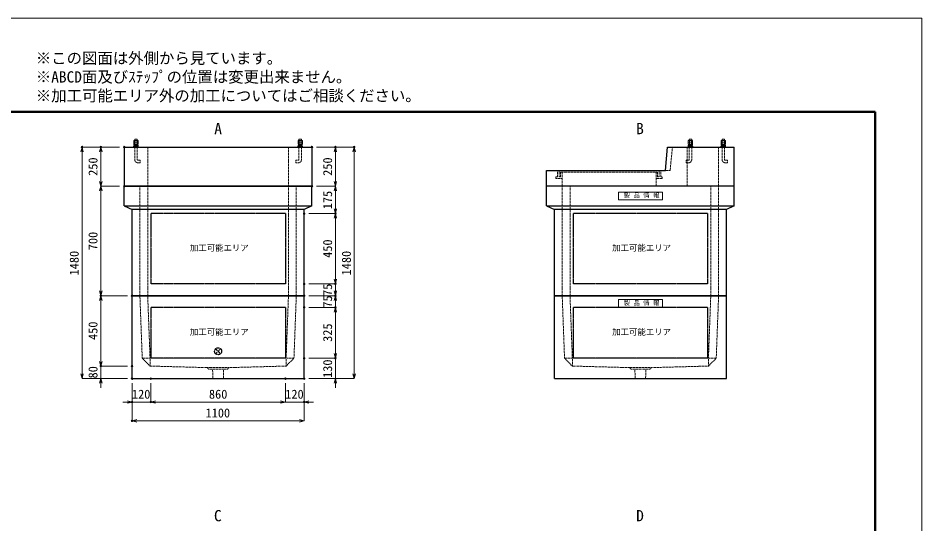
# Model space of a CAD drawing. Units: millimetres, scale not verified. Extents: x -4455 to 4455, y -3150 to 3150.
# Drawn here: x -1324 to 4455, y -84 to 3150 of the extents above; entities that cross this region are included whole.
import ezdxf
from ezdxf.enums import TextEntityAlignment as Align

# ---------------------------------------------------------------- set-up
doc = ezdxf.new("R2010")
doc.units = ezdxf.units.MM
doc.header["$LTSCALE"] = 20
doc.header["$PDMODE"] = 32
doc.header["$PDSIZE"] = 10
doc.linetypes.add('USER1', pattern=[9.525, 6.35, -3.175])
doc.linetypes.add('USER2', pattern=[20, 10, -2, 2, -2, 2, -2])
for name, color, linetype, lineweight in [('0-0_D-TTL', 158, 'Continuous', 20), ('0-1_Defpoints', 7, 'Continuous', 18), ('0-3_D-TTL-TXT', 7, 'Continuous', 13), ('0-5_D-STR-DIM', 3, 'Continuous', 18), ('0-6_0', 7, 'Continuous', 18), ('0-7_D-STR', 7, 'Continuous', 25), ('0-8_D-STR-STR5', 230, 'USER2', 25), ('0-9_D-STR-STR1', 7, 'USER1', 13), ('0-B_D-STR-STR2', 1, 'Continuous', 13), ('0-C_D-STR-STR4', 143, 'USER1', 13)]:
    doc.layers.add(name, color=color, linetype=linetype, lineweight=lineweight)
doc.layers.add('0-4_D-STR-TXT', color=7, linetype='Continuous')
doc.styles.add('ＭＳ ゴシック', font='')
doc.styles.get('ＭＳ ゴシック').set_extended_font_data('MS Gothic')

# ---------------------------------------------------------------- blocks, each defined once
blk = doc.blocks.new('A$C4DE05FD1')
at = {"layer": '0-0_D-TTL', "color": 143, "lineweight": 50}
for p, q in [((4000, 76000), (114800, 76000)), ((114800, 76000), (114800, 4000))]:
    blk.add_line(p, q, dxfattribs=at)
at = {"layer": '0-1_Defpoints', "color": 143}
for p, q in [((0, 84000), (118800, 84000)), ((118800, 84000), (118800, 0))]:
    blk.add_line(p, q, dxfattribs=at)
at = {"layer": '0-3_D-TTL-TXT', "style": 'ＭＳ ゴシック'}
for s, p in [('※この図面は外側から見ています。', (43260.9, 79815.7)), ('※ABCD面及びｽﾃｯﾌﾟの位置は変更出来ません。', (43260.9, 78215.7)), ('※加工可能エリア外の加工についてはご相談ください。', (43260.9, 76615.7))]:
    blk.add_text(s, height=962.2, dxfattribs=at).set_placement(p, align=Align.BOTTOM_LEFT)
blk = doc.blocks.new('_Open30')
at = {"layer": '0-6_0'}
blk.add_line((0, 0), (-20, 0), dxfattribs=at)
blk.add_lwpolyline([(-20, 5.36), (0, 0), (-20, -5.36)], dxfattribs=at)
blk = doc.blocks.new('A$C31CA379A')
at = {"layer": '0-4_D-STR-TXT', "style": 'ＭＳ ゴシック'}
for s, p in [('A', (-326.2, -2190.5)), ('B', (35638.7, -2190.5)), ('C', (-351.4, -35190.9)), ('D', (35638.7, -35190.5))]:
    blk.add_text(s, height=962.2, dxfattribs=at).set_placement(p, align=Align.BOTTOM_LEFT)
blk = doc.blocks.new('A$C737D46CD')
at = {"layer": '0-9_D-STR-STR1', "linetype": 'Continuous'}
blk.add_lwpolyline([(-2820, 0), (2820, 0), (2820, -1000), (-2820, -1000)], close=True, dxfattribs=at)
at = {"layer": '0-9_D-STR-STR1', "style": 'ＭＳ ゴシック'}
blk.add_text('製 品 情 報', height=577.3, dxfattribs=at).set_placement((-2149.7, -882.5), align=Align.BOTTOM_LEFT)
blk = doc.blocks.new('A$C19F174D8')
at = {"layer": '0-7_D-STR', "linetype": 'USER1', "lineweight": 13}
for p, q in [((-10000, 0), (-9700, -8000)), ((-9000, 0), (-8700, -8000)), ((9000, 0), (8700, -8000)), ((10000, 0), (9700, -8000)), ((-8700, -9000), (-9700, -8000)), ((9700, -8000), (-9700, -8000)), ((-8700, -9000), (-8700, -8000)), ((8700, -9000), (9700, -8000)), ((8700, -9000), (8700, -8000)), ((-8700, -9000), (-1400, -9200)), ((1400, -9200), (-1400, -9200)), ((-1200, -9380), (-1400, -9200)), ((1200, -9380), (1400, -9200)), ((8700, -9000), (1400, -9200)), ((1200, -9380), (-1200, -9380)), ((-666, -10600), (-705, -9380)), ((666, -10600), (705, -9380))]:
    blk.add_line(p, q, dxfattribs=at)
at = {"layer": '0-7_D-STR'}
for p, q in [((11000, -10600), (11000, 0)), ((-11000, -10600), (11000, -10600))]:
    blk.add_line(p, q, dxfattribs=at)
blk.add_lwpolyline([(-11000, -10600), (-11000, 0), (11000, 0)], dxfattribs=at)
at = {"layer": '0-8_D-STR-STR5'}
for p, q in [((8600, -1500), (8600, -8000)), ((8600, -8000), (-8600, -8000))]:
    blk.add_line(p, q, dxfattribs=at)
blk.add_lwpolyline([(8600, -1500), (-8600, -1500), (-8600, -8000)], dxfattribs=at)
at = {"layer": '0-9_D-STR-STR1'}
blk.add_blockref('A$C737D46CD', (0, -500), dxfattribs=at)
blk = doc.blocks.new('A$C1CC521A5')
at = {"layer": '0-7_D-STR'}
for p, q in [((12000, 14000), (-12000, 14000)), ((-12000, 11500), (-12000, 14000)), ((12000, 11500), (12000, 14000)), ((-12000, 11500), (-11000, 11000)), ((-12000, 11500), (12000, 11500)), ((-11000, 0), (-11000, 11000)), ((11000, 11000), (-11000, 11000)), ((12000, 11500), (11000, 11000)), ((11000, 0), (11000, 11000)), ((11000, 0), (-11000, 0))]:
    blk.add_line(p, q, dxfattribs=at)
at = {"layer": '0-7_D-STR', "linetype": 'USER1', "lineweight": 13}
for p, q in [((-10000, 14000), (-10000, 0)), ((-9000, 14000), (-9000, 0)), ((9000, 14000), (9000, 0)), ((10000, 14000), (10000, 0))]:
    blk.add_line(p, q, dxfattribs=at)
at = {"layer": '0-8_D-STR-STR5'}
for p, q in [((8600, 10500), (8600, 1500)), ((8600, 1500), (-8600, 1500))]:
    blk.add_line(p, q, dxfattribs=at)
blk.add_lwpolyline([(8600, 10500), (-8600, 10500), (-8600, 1529)], dxfattribs=at)
at = {"layer": '0-9_D-STR-STR1'}
blk.add_blockref('A$C737D46CD', (0, 13250), dxfattribs=at)
blk = doc.blocks.new('A$C4E0738D6')
at = {"layer": '0-7_D-STR'}
for p, q in [((12000, 14000), (-12000, 14000)), ((-12000, 11500), (-12000, 14000)), ((12000, 11500), (12000, 14000)), ((-12000, 11500), (-11000, 11000)), ((-12000, 11500), (12000, 11500)), ((-11000, 0), (-11000, 11000)), ((11000, 11000), (-11000, 11000)), ((12000, 11500), (11000, 11000)), ((11000, 0), (11000, 11000)), ((11000, 0), (-11000, 0))]:
    blk.add_line(p, q, dxfattribs=at)
at = {"layer": '0-7_D-STR', "linetype": 'USER1', "lineweight": 13}
for p, q in [((-10000, 14000), (-10000, 0)), ((-9000, 14000), (-9000, 0)), ((9000, 14000), (9000, 0)), ((10000, 14000), (10000, 0))]:
    blk.add_line(p, q, dxfattribs=at)
at = {"layer": '0-8_D-STR-STR5'}
for p, q in [((8600, 10500), (8600, 1500)), ((8600, 1500), (-8600, 1500))]:
    blk.add_line(p, q, dxfattribs=at)
blk.add_lwpolyline([(8600, 10500), (-8600, 10500), (-8600, 1500)], dxfattribs=at)
blk = doc.blocks.new('A$C6F5C57E3')
at = {"layer": '0-7_D-STR', "linetype": 'USER1', "lineweight": 13}
for p, q in [((-10000, 0), (-9700, -8000)), ((-9000, 0), (-8700, -8000)), ((9000, 0), (8700, -8000)), ((10000, 0), (9700, -8000)), ((-8700, -9000), (-9700, -8000)), ((9700, -8000), (-9700, -8000)), ((-8700, -9000), (-8700, -8000)), ((8700, -9000), (9700, -8000)), ((8700, -9000), (8700, -8000)), ((-8700, -9000), (-1400, -9200)), ((1400, -9200), (-1400, -9200)), ((-1200, -9380), (-1400, -9200)), ((1200, -9380), (1400, -9200)), ((8700, -9000), (1400, -9200)), ((1200, -9380), (-1200, -9380)), ((-666, -10600), (-705, -9380)), ((666, -10600), (705, -9380))]:
    blk.add_line(p, q, dxfattribs=at)
at = {"layer": '0-7_D-STR'}
for p, q in [((11000, -10600), (11000, 0)), ((-11000, -10600), (11000, -10600))]:
    blk.add_line(p, q, dxfattribs=at)
blk.add_lwpolyline([(-11000, -10600), (-11000, 0), (11000, 0)], dxfattribs=at)
at = {"layer": '0-8_D-STR-STR5'}
for p, q in [((-8600, -1500), (-8600, -8000)), ((8600, -1500), (-8600, -1500)), ((8600, -1500), (8600, -8000)), ((8600, -8000), (-8600, -8000))]:
    blk.add_line(p, q, dxfattribs=at)
blk = doc.blocks.new('A$C44C4220A')
at = {"layer": '0-B_D-STR-STR2'}
for p, q in [((-160, -40), (-120, 0)), ((-120, 0), (120, 0)), ((160, -40), (120, 0)), ((-277.1, -167.2), (-230, -140)), ((-277.1, -390), (-277.1, -167.2)), ((-277.1, -417.2), (-230, -390)), ((-277.1, -390), (277.1, -390)), ((-277.1, -640), (-277.1, -417.2)), ((-277.1, -640), (277.1, -640)), ((-270, -777.1), (-270, -817.1)), ((-252.7, -757.3), (-160, -744.8)), ((-250, -757.1), (-20, -744.3)), ((-250, -837.1), (-20, -824.3)), ((-160, -140), (-160, -40)), ((-160, -752.1), (-160, -640)), ((-160, -880.6), (-160, -832.1)), ((-160, -1000), (-160, -930.6)), ((-138.6, -640), (-138.6, -140)), ((-20, -744.3), (-20, -824.3)), ((20, -674.4), (248.9, -687.2)), ((20, -674.4), (20, -754.4)), ((20, -754.4), (248.9, -767.2)), ((138.6, -640), (138.6, -140)), ((160, -140), (160, -40)), ((160, -682.2), (160, -640)), ((160, -880.6), (160, -762.3)), ((160, -780), (248.9, -767.2)), ((160, -1000), (160, -930.6)), ((268.9, -706.8), (268.9, -747.2)), ((277.1, -390), (277.1, -167.2)), ((277.1, -640), (277.1, -417.2))]:
    blk.add_line(p, q, dxfattribs=at)
at = {"layer": '0-B_D-STR-STR2', "linetype": 'USER1'}
for p, q in [((-160, -1000), (-160, -2600)), ((160, -1000), (160, -2600)), ((-540, -2680), (-240, -2680))]:
    blk.add_line(p, q, dxfattribs=at)
at = {"layer": '0-B_D-STR-STR2'}
blk.add_lwpolyline([(-300, -880.6), (300, -880.6), (300, -930.6), (-300, -930.6)], close=True, dxfattribs=at)
for points in [[(277.1, -167.2), (230, -140), (-230, -140)], [(277.1, -417.2), (230, -390), (-230, -390)]]:
    blk.add_lwpolyline(points, dxfattribs=at)
at = {"layer": '0-B_D-STR-STR2', "linetype": 'USER1'}
blk.add_lwpolyline([(-540, -2680), (-540, -3000), (-240, -3000)], dxfattribs=at)
at = {"layer": '0-B_D-STR-STR2'}
for centre, start, end in [((-250, -777.1), 90, 180), ((-250, -817.1), 180, 270), ((248.9, -707.2), 0, 90), ((248.9, -747.2), 270, 0)]:
    blk.add_arc(centre, 20, start, end, dxfattribs=at)
at = {"layer": '0-B_D-STR-STR2', "linetype": 'USER1'}
for radius in [400, 80]:
    blk.add_arc((-240, -2600), radius, 270, 0, dxfattribs=at)
blk = doc.blocks.new('A$C45EB1FDC')
at = {"layer": '0-7_D-STR'}
for p, q in [((3200, 2000), (3482.1, 5000)), ((3482.1, 5000), (12000, 5000)), ((12000, 0), (12000, 5000)), ((-12000, 2000), (3200, 2000)), ((-12000, 0), (-12000, 2000)), ((12000, 0), (-12000, 0))]:
    blk.add_line(p, q, dxfattribs=at)
at = {"layer": '0-7_D-STR', "linetype": 'USER1', "lineweight": 13}
for p, q in [((3800, 2000), (4100, 5000)), ((6000, 0), (6000, 5000)), ((10000, 0), (10000, 5000)), ((-10000, 0), (-10000, 1800)), ((2000, 1800), (2000, 0)), ((3200, 2000), (3800, 2000))]:
    blk.add_line(p, q, dxfattribs=at)
at = {"layer": '0-C_D-STR-STR4'}
for points in [[(-10600, 2000), (-10600, 1200), (-10800, 1200), (-10800, 1000), (-10000, 1000)], [(-10000, 1800), (-10200, 1800), (-10200, 1200), (-10400, 1200), (-10400, 2000)], [(-10000, 1800), (2000, 1800), (2200, 1800)], [(2600, 2000), (2600, 1200), (2800, 1200), (2800, 1000), (2000, 1000)], [(2200, 1800), (2200, 1200), (2400, 1200), (2400, 2000)]]:
    blk.add_lwpolyline(points, dxfattribs=at)
at = {"layer": '0-7_D-STR'}
blk.add_blockref('A$C44C4220A', (6400, 6000), dxfattribs=at)
at = {"layer": '0-7_D-STR', "xscale": -1}
blk.add_blockref('A$C44C4220A', (10600, 6000), dxfattribs=at)
blk = doc.blocks.new('A$C0E896837')
at = {"layer": '0-7_D-STR'}
for p, q in [((-12000, 5000), (12000, 5000)), ((-12000, 5000), (-12000, 0)), ((12000, 5000), (12000, 0)), ((-12000, 0), (12000, 0))]:
    blk.add_line(p, q, dxfattribs=at)
at = {"layer": '0-7_D-STR', "linetype": 'USER1', "lineweight": 13}
for p, q in [((-9000, 5000), (-9000, 0)), ((9000, 5000), (9000, 0))]:
    blk.add_line(p, q, dxfattribs=at)
at = {"layer": '0-7_D-STR', "xscale": -1}
blk.add_blockref('A$C44C4220A', (-10500, 6000), dxfattribs=at)
at = {"layer": '0-7_D-STR'}
blk.add_blockref('A$C44C4220A', (10500, 6000), dxfattribs=at)
blk = doc.blocks.new('A$C1C640AAB')
at = {"layer": '0-8_D-STR-STR5'}
for p, q in [((-318.2, -318.2), (318.2, 318.2)), ((-318.2, 318.2), (318.2, -318.2))]:
    blk.add_line(p, q, dxfattribs=at)
blk.add_circle((0, 0), 450, dxfattribs=at)

msp = doc.modelspace()

# ---------------------------------------------------------------- linework, layer by layer
at = {"layer": '0-1_Defpoints'}
for p in [(-915, 2325), (-795, 2325), (-645, 2325), (555, 2325), (705, 2325), (825, 2325), (-645, 2075), (555, 2075), (505, 1900), (705, 1900), (505, 1450), (705, 1450), (-795, 1375), (-595, 1375), (505, 1375), (705, 1375), (505, 1300), (705, 1300), (-795, 925), (-595, 925), (505, 975), (705, 975), (-595, 845), (-475, 845), (385, 845), (505, 845), (505, 845), (-595, 695), (-475, 695), (505, 695), (-595, 575)]:
    msp.add_point(p, dxfattribs=at)
at = {"layer": '0-5_D-STR-DIM'}
for p, q in [((-675, 2325), (-915, 2325)), ((-675, 2325), (-795, 2325)), ((585, 2325), (705, 2325)), ((585, 2325), (825, 2325)), ((-915, 875), (-915, 2295)), ((-795, 2105), (-795, 2295)), ((705, 2105), (705, 2295)), ((825, 875), (825, 2295)), ((-675, 2075), (-795, 2075)), ((-675, 2075), (-795, 2075)), ((-795, 2045), (-795, 1405)), ((585, 2075), (705, 2075)), ((585, 2075), (705, 2075)), ((705, 2045), (705, 1930)), ((535, 1900), (705, 1900)), ((535, 1900), (705, 1900)), ((705, 1870), (705, 1480)), ((705, 1480), (705, 1510)), ((535, 1450), (705, 1450)), ((535, 1450), (705, 1450)), ((705, 1450), (705, 1375)), ((705, 1405), (705, 1435)), ((-625, 1375), (-795, 1375)), ((-625, 1375), (-795, 1375)), ((-795, 955), (-795, 1345)), ((535, 1375), (705, 1375)), ((535, 1375), (705, 1375)), ((705, 1375), (705, 1300)), ((705, 1345), (705, 1315)), ((535, 1300), (705, 1300)), ((535, 1300), (705, 1300)), ((705, 1005), (705, 1270)), ((705, 1270), (705, 1240)), ((-795, 955), (-795, 985)), ((705, 1005), (705, 1035)), ((-625, 925), (-795, 925)), ((-795, 845), (-795, 925)), ((-625, 925), (-795, 925)), ((535, 975), (705, 975)), ((535, 975), (705, 975)), ((705, 845), (705, 975)), ((-625, 845), (-915, 845)), ((-625, 845), (-795, 845)), ((-795, 815), (-795, 785)), ((-595, 815), (-595, 575)), ((-595, 815), (-595, 695)), ((-475, 815), (-475, 695)), ((-475, 815), (-475, 695)), ((385, 815), (385, 695)), ((385, 815), (385, 695)), ((505, 815), (505, 695)), ((505, 815), (505, 575)), ((535, 845), (705, 845)), ((535, 845), (825, 845)), ((705, 815), (705, 785)), ((-625, 695), (-655, 695)), ((-475, 695), (-595, 695)), ((355, 695), (-445, 695)), ((-445, 695), (-415, 695)), ((355, 695), (325, 695)), ((385, 695), (505, 695)), ((535, 695), (565, 695)), ((475, 575), (-565, 575))]:
    msp.add_line(p, q, dxfattribs=at)

# ---------------------------------------------------------------- block references
at = {"layer": '0-0_D-TTL', "xscale": 0.075, "yscale": 0.075}
msp.add_blockref('A$C4DE05FD1', (-4455, -3150), dxfattribs=at)
at = {"layer": '0-4_D-STR-TXT', "xscale": 0.075, "yscale": 0.075}
msp.add_blockref('A$C31CA379A', (-45, 2550), dxfattribs=at)
at = {"layer": '0-5_D-STR-DIM', "xscale": 1.5, "yscale": 1.5}
for p, rotation in [((-915, 2325), 90), ((-795, 2325), 90), ((705, 2325), 90), ((825, 2325), 90), ((-795, 2075), 270), ((705, 2075), 270), ((-795, 2075), 90), ((705, 2075), 90), ((705, 1900), 270), ((705, 1900), 90), ((705, 1450), 270), ((705, 1450), 270), ((-795, 1375), 270), ((705, 1375), 270), ((-795, 1375), 90), ((705, 1375), 90), ((705, 1300), 90), ((705, 1300), 90), ((705, 975), 270), ((705, 975), 270), ((-795, 925), 270), ((-795, 925), 270), ((-915, 845), 270), ((825, 845), 270), ((-795, 845), 90), ((705, 845), 90), ((-475, 695), 180), ((-475, 695), 180), ((505, 695), 180), ((-595, 575), 180)]:
    msp.add_blockref('_Open30', p, dxfattribs=dict(at, rotation=rotation))
for p in [(-595, 695), (385, 695), (385, 695), (505, 575)]:
    msp.add_blockref('_Open30', p, dxfattribs=at)
at = {"layer": '0-7_D-STR', "xscale": 0.05, "yscale": 0.05}
for name, p in [('A$C0E896837', (-45, 2075)), ('A$C45EB1FDC', (2655, 2075)), ('A$C4E0738D6', (-45, 1375)), ('A$C1CC521A5', (2655, 1375)), ('A$C6F5C57E3', (-45, 1375)), ('A$C19F174D8', (2655, 1375))]:
    msp.add_blockref(name, p, dxfattribs=at)
at = {"layer": '0-8_D-STR-STR5', "xscale": 0.05, "yscale": 0.05}
msp.add_blockref('A$C1C640AAB', (-45, 1020), dxfattribs=at)

# ---------------------------------------------------------------- texts
at = {"layer": '0-5_D-STR-DIM', "style": 'ＭＳ ゴシック'}
for s, p in [('250', (-798.89, 2141.19)), ('250', (701.11, 2141.19)), ('175', (701.11, 1927.48)), ('700', (-798.89, 1665.59)), ('450', (701.11, 1616.8)), ('1480', (-918.89, 1504.7)), ('1480', (821.11, 1504.7)), ('75', (701.11, 1373.37)), ('75', (701.11, 1298.37)), ('450', (-798.89, 1091.8)), ('325', (701.11, 1079.61)), ('130', (701.11, 849.2)), ('80', (-798.9, 845.85))]:
    msp.add_text(s, height=57.77, rotation=90, dxfattribs=at).set_placement(p, align=Align.BOTTOM_LEFT)
for s, p in [('120', (-595.8, 698.89)), ('860', (-103.66, 698.9)), ('120', (384.2, 698.89)), ('1100', (-125.3, 578.89))]:
    msp.add_text(s, height=57.77, dxfattribs=at).set_placement(p, align=Align.BOTTOM_LEFT)
at = {"layer": '0-8_D-STR-STR5', "style": 'ＭＳ ゴシック'}
for p in [(-225.47, 1649.95), (2474.53, 1649.95), (-225.47, 1112.45), (2474.53, 1112.45)]:
    msp.add_text('加工可能エリア', height=38.42, dxfattribs=at).set_placement(p, align=Align.BOTTOM_LEFT)

doc.saveas('drawing.dxf')
